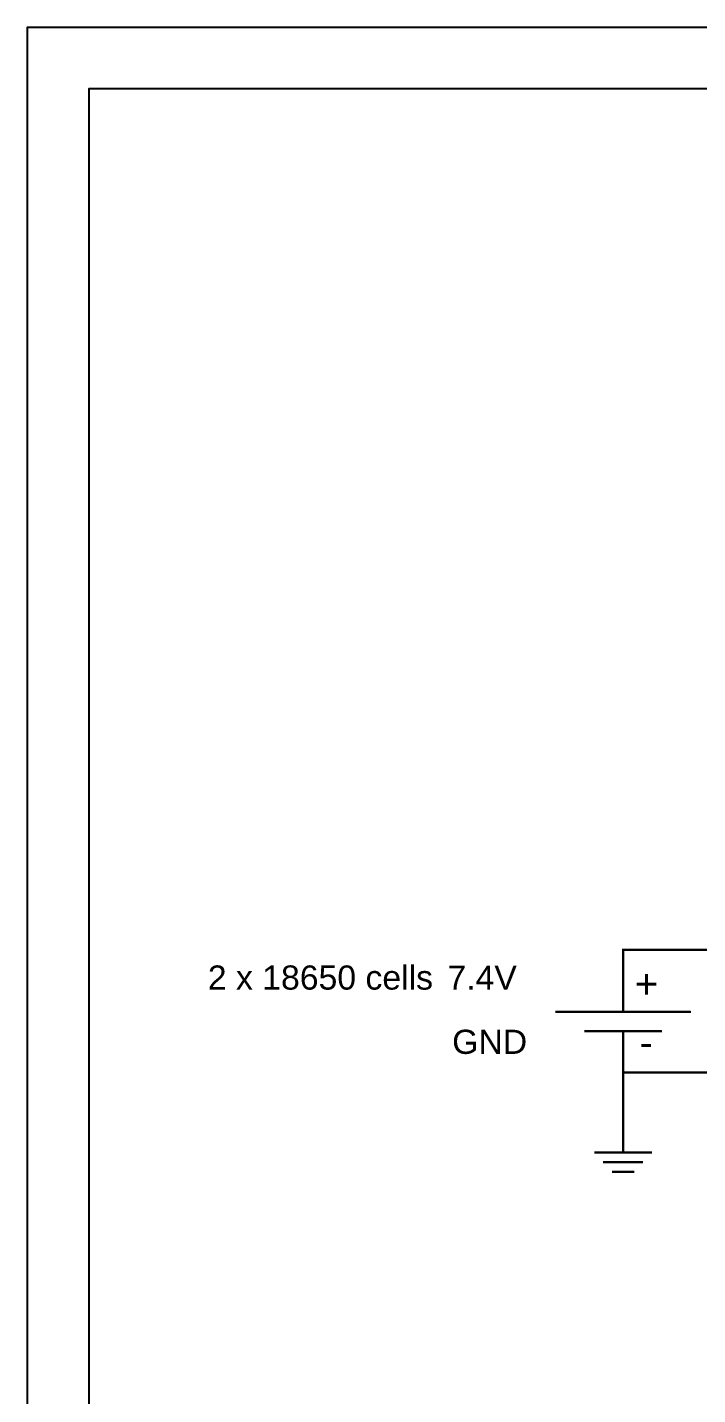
# Model space of a CAD drawing. Header units: millimetres. Extents: x -274 to 338, y -32 to 184.
# Drawn here: x 58.6 to 127.9, y 42.7 to 184.2 of the extents above; entities that cross this region are included whole.
import ezdxf

# ---------------------------------------------------------------- set-up
doc = ezdxf.new("R2010")
doc.units = ezdxf.units.MM
doc.layers.add('7_pt_4V', color=22, linetype='Continuous')
doc.layers.add('GND', color=8, linetype='Continuous')
doc.styles.add('myStyle', font='arial.ttf', dxfattribs={"height": 3})

msp = doc.modelspace()

# ---------------------------------------------------------------- linework, layer by layer
for p, q in [((113.23, 82.31), (127.23, 82.31)), ((116.23, 80.31), (124.23, 80.31))]:
    msp.add_line(p, q)
at = {"ltscale": 0.01}
for points in [[(58.58, -31.7), (337.98, -31.7), (337.98, 184.2), (58.58, 184.2)], [(64.93, -25.35), (331.63, -25.35), (331.63, 177.85), (64.93, 177.85)]]:
    msp.add_lwpolyline(points, close=True, dxfattribs=at)
for points in [[(127.23, 82.31, 0.25, 0.25, 0), (113.23, 82.31, 0.25, 0.25, 0)], [(124.23, 80.31, 0.25, 0.25, 0), (116.23, 80.31, 0.25, 0.25, 0)]]:
    msp.add_lwpolyline(points, format="xyseb")
at = {"layer": '7_pt_4V', "const_width": 0.25}
msp.add_lwpolyline([(140.42, 88.72), (120.23, 88.72), (120.23, 82.31)], dxfattribs=at)
at = {"layer": 'GND', "const_width": 0.25}
for points in [[(120.23, 80.31), (120.23, 73.49), (120.23, 67.75)], [(99.55, 76.01), (99.55, 76.01)], [(123.21, 67.75), (117.24, 67.75)], [(122.3, 66.75), (118.16, 66.75)], [(121.39, 65.75), (119.07, 65.75)]]:
    msp.add_lwpolyline(points, dxfattribs=at)
at = {"layer": 'GND'}
msp.add_lwpolyline([(172.39, 76.01, 0.25, 0.25, 0), (120.23, 76.01, 0.25, 0.25, 0)], format="xyseb", dxfattribs=at)

# ---------------------------------------------------------------- texts
at = {"style": 'myStyle'}
for s, p in [('2 x 18650 cells', (77.26, 84.6)), ('7.4V', (102.05, 84.59)), ('GND', (102.54, 77.95))]:
    msp.add_text(s, height=2.5, dxfattribs=at).set_placement(p)
at = {"style": 'myStyle', "text_generation_flag": 2}
for s, p in [('+', (123.88, 83.71)), ('-', (123.31, 77.66))]:
    msp.add_text(s, height=3, rotation=360, dxfattribs=at).set_placement(p)

doc.saveas('drawing.dxf')
